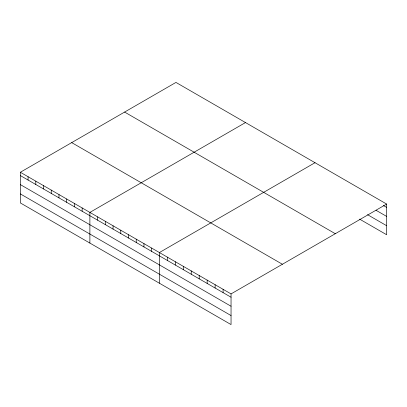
<?xml version="1.0" encoding="UTF-8"?>
<svg xmlns="http://www.w3.org/2000/svg" width="407" height="407" viewBox="0 0 407 407"><rect width="100%" height="100%" fill="white"/><g stroke="black" fill="none" stroke-linecap="round" stroke-linejoin="round"><path stroke-width="0.61" d="M231.044 306.247L231.044 293.905L20.35 172.258L20.35 202.935L231.044 324.577L231.044 306.247L20.35 184.605M359.59 219.119L386.65 234.742L386.65 204.065L175.956 82.423L20.35 172.258M245.487 122.563L89.881 212.403L89.881 243.076M315.013 162.703L159.407 252.543L159.407 283.221M231.044 293.905L386.65 204.065M383.465 205.54L386.65 207.382M376.037 210.282L386.65 216.407M367.546 214.682L386.65 225.712M124.608 112.067L335.302 233.71M71.698 142.613L282.392 264.255M20.35 175.575L231.044 297.217M20.35 193.905L231.044 315.552M223.087 289.306L223.087 292.623M215.125 284.712L215.125 288.029M207.168 280.118L207.168 283.43M199.206 275.519L199.206 278.836M191.244 270.925L191.244 274.242M183.287 266.331L183.287 269.648M175.325 261.737L175.325 265.049M167.369 257.138L167.369 260.455M151.684 248.082L151.684 251.399M143.956 243.625L143.956 246.937M136.233 239.163L136.233 242.48M128.505 234.702L128.505 238.019M120.782 230.245L120.782 233.557M113.054 225.783L113.054 229.1M105.332 221.322L105.332 224.639M97.604 216.86L97.604 220.177M82.153 207.941L82.153 211.258M74.43 203.48L74.43 206.797M66.702 199.023L66.702 202.335M58.979 194.561L58.979 197.878M51.251 190.1L51.251 193.417M43.529 185.638L43.529 188.955M35.801 181.181L35.801 184.493M28.078 176.719L28.078 180.036"/></g></svg>
